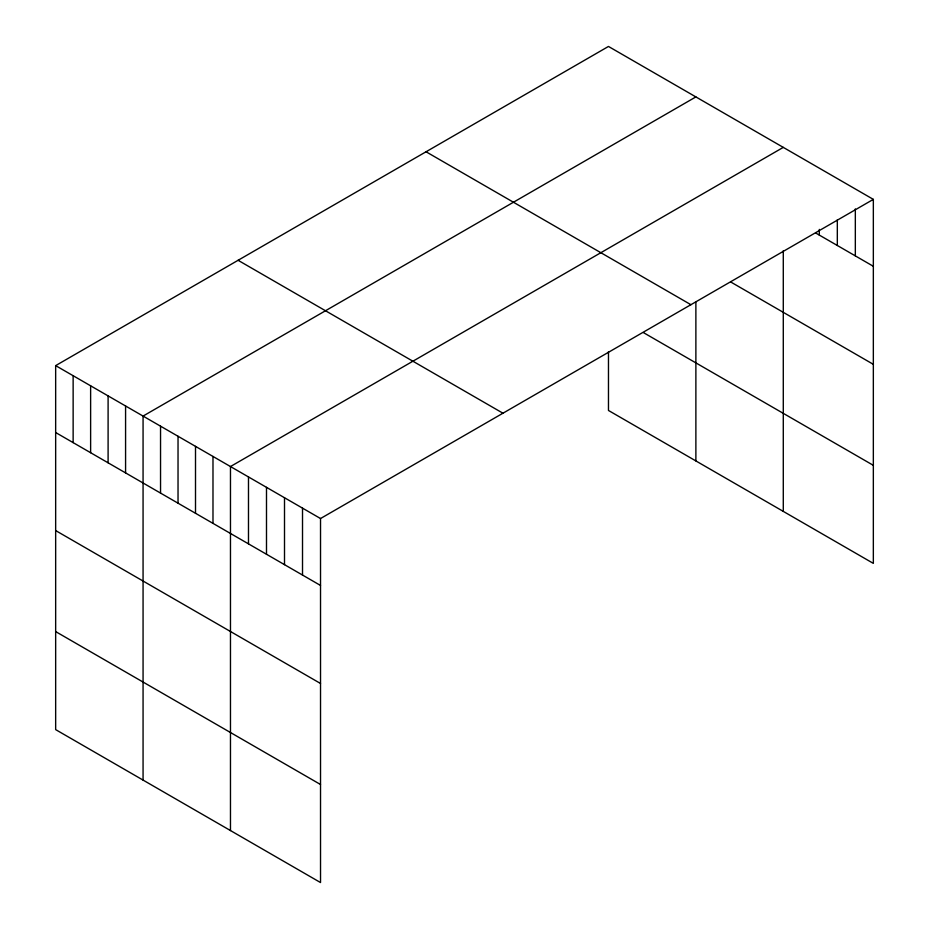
<?xml version="1.0" encoding="UTF-8"?>
<svg xmlns="http://www.w3.org/2000/svg" width="929" height="929" viewBox="0 0 929 929"><rect width="100%" height="100%" fill="white"/><g stroke="black" fill="none" stroke-linecap="round" stroke-linejoin="round"><path stroke-width="1.39" d="M873.341 199.375L320.528 518.533L320.528 882.55L55.659 729.625L55.659 365.62L608.472 46.45L873.341 199.375L873.341 563.38L608.472 410.467L608.472 351.638M695.879 96.918L143.066 416.076L143.066 780.093M783.286 147.374L230.473 466.544L230.473 830.561M815.708 233.005L873.341 266.286M730.844 282.056L873.341 364.331M426.051 151.775L690.909 304.7M643.437 332.605L873.341 465.336M238.091 260.294L502.949 413.208M55.659 365.62L320.528 518.533M55.659 432.531L320.528 585.456M55.659 530.575L320.528 683.489M55.659 631.592L320.528 784.506M855.33 208.909L855.33 255.881M837.319 219.859L837.319 245.488M819.308 229.393L819.308 235.095M783.286 250.714L783.286 511.391M695.879 302.273L695.879 460.923M302.517 508.14L302.517 575.051M284.506 497.735L284.506 564.658M266.495 487.342L266.495 554.253M248.484 476.937L248.484 543.86M212.985 456.453L212.985 523.364M195.508 446.361L195.508 513.272M178.031 436.27L178.031 503.181M160.543 426.167L160.543 493.09M125.578 405.985L125.578 472.907M108.101 395.893L108.101 462.805M90.624 385.802L90.624 452.713M73.136 375.711L73.136 442.622"/></g></svg>
